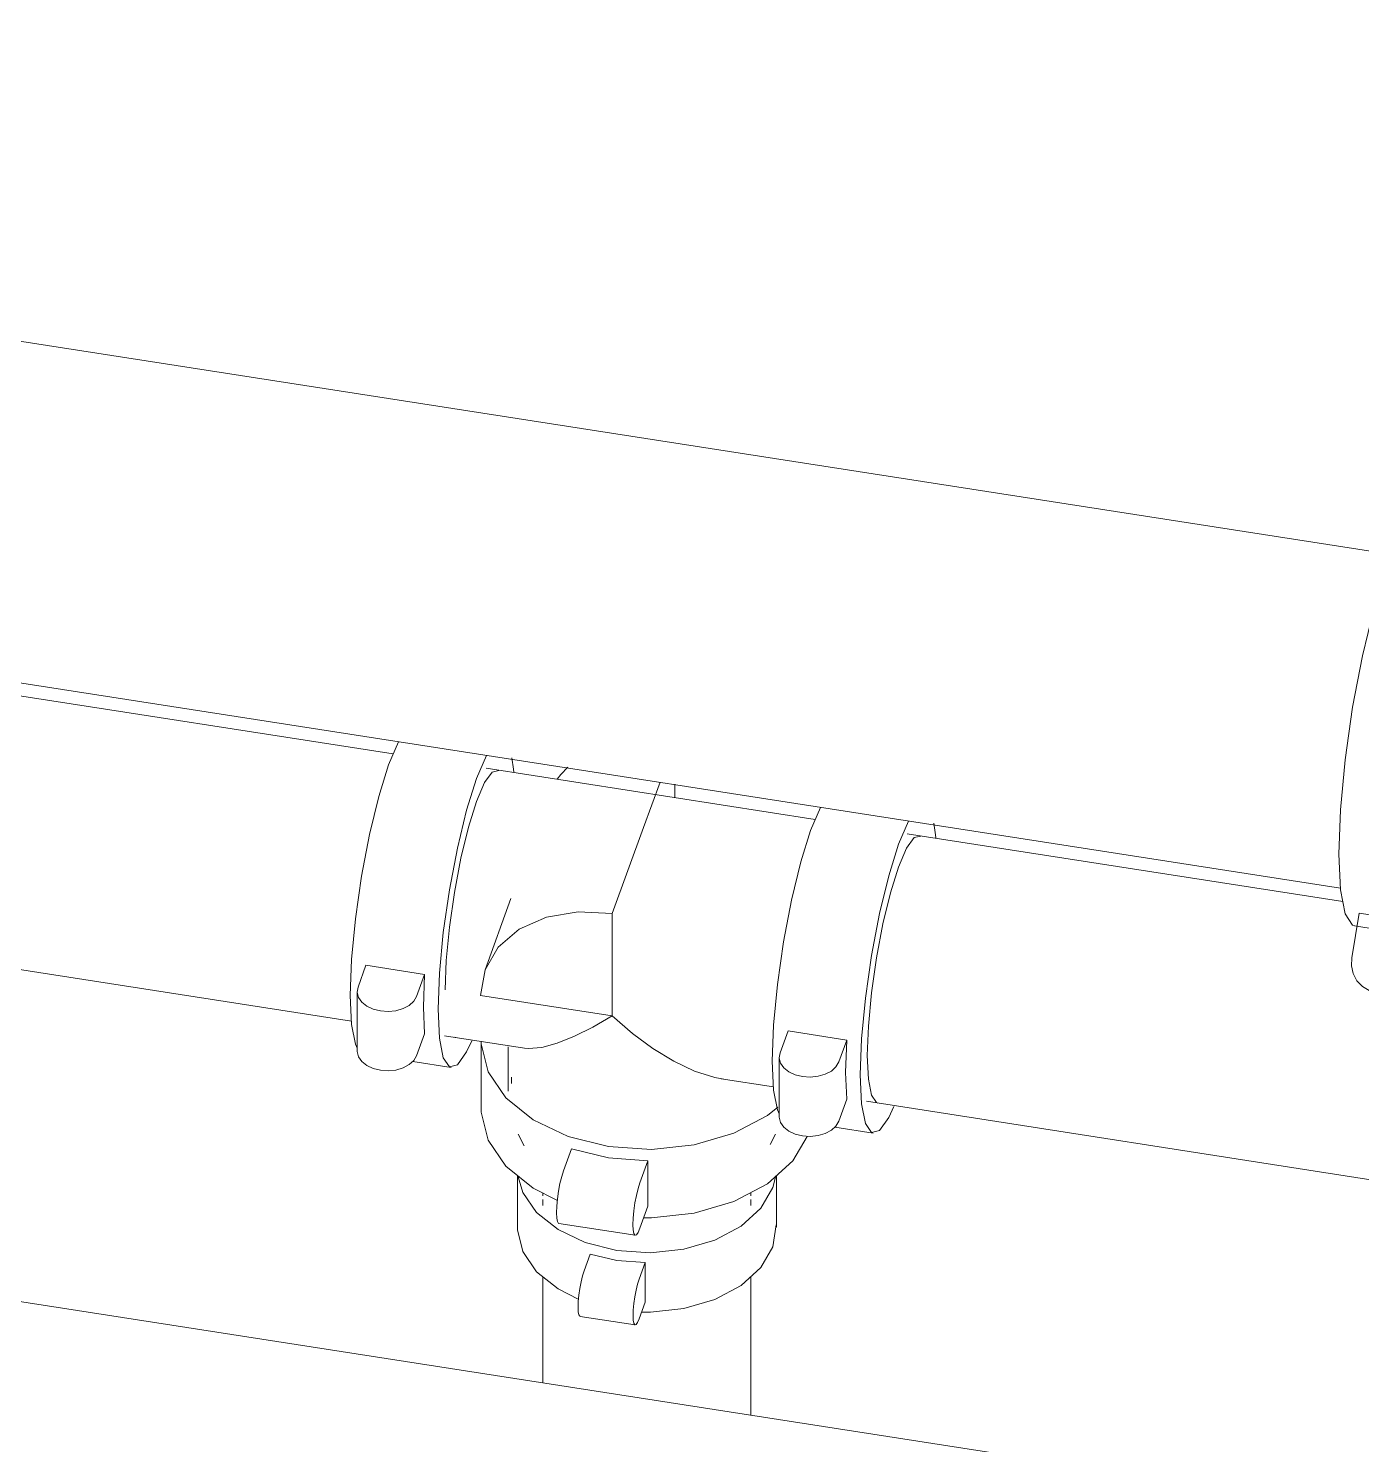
# Model space of a CAD drawing. Header units: metres. Extents: x 63 to 378, y -27 to 78.
# Drawn here: x 199.473 to 200.552, y 74.337 to 75.483 of the extents above; entities that cross this region are included whole.
import ezdxf

# ---------------------------------------------------------------- set-up
doc = ezdxf.new("R2010")
doc.units = ezdxf.units.M
doc.layers.add('P-PIPE', color=7, linetype='Continuous', lineweight=18)

# ---------------------------------------------------------------- blocks, each defined once
blk = doc.blocks.new('Victaulic-IPS-Tee-Reducing Tee-No V20-25 - Standard-V165-3D TORRE')
at = {"layer": 'P-PIPE', "color": 11, "true_color": 0xff8080}
for p, q in [((20.2111, 74.8426), (19.9447, 74.8841)), ((19.911, 74.6676), (19.9757, 74.6575)), ((19.9626, 74.6587), (19.9626, 74.6227)), ((20.1349, 74.6328), (20.1773, 74.6262))]:
    blk.add_line(p, q, dxfattribs=at)
at = {"layer": 'P-PIPE', "color": 11, "lineweight": 9, "true_color": 0xff8080}
for p, q in [((20.0855, 74.8729), (20.0721, 74.8362)), ((20.0974, 74.8711), (20.0974, 74.8601)), ((20.0468, 74.7664), (20.0721, 74.8362)), ((19.9648, 74.7787), (19.9439, 74.7209)), ((20.0468, 74.6836), (20.0468, 74.7664)), ((19.9439, 74.7209), (19.9403, 74.7002)), ((19.9403, 74.7002), (20.0468, 74.6836))]:
    blk.add_line(p, q, dxfattribs=at)
for points in [[(20.0022, 74.8751, 0), (20.0051, 74.8789, 0), (20.0109, 74.8849, 0)], [(20.0468, 74.7664, 0), (20.0193, 74.7678, 0), (19.9935, 74.7636, 0), (19.9715, 74.7539, 0), (19.9545, 74.7393, 0), (19.9439, 74.721, 0)]]:
    blk.add_polyline3d(points, dxfattribs=at)
at = {"layer": 'P-PIPE', "color": 11, "true_color": 0xff8080}
for points in [[(19.9757, 74.6575, 0), (19.9788, 74.6572, 0), (19.9897, 74.6581, 0), (20.0023, 74.6615, 0), (20.0163, 74.6671, 0), (20.0312, 74.6745, 0), (20.0468, 74.6836, 0)], [(20.0468, 74.6836, 0), (20.0631, 74.6695, 0), (20.0797, 74.6572, 0), (20.0965, 74.6469, 0), (20.1133, 74.6389, 0), (20.1298, 74.6337, 0), (20.1371, 74.6325, 0)]]:
    blk.add_polyline3d(points, dxfattribs=at)
blk = doc.blocks.new('Victaulic-IPS-Rigid Coupling Style 07-W07-107 - Standard-V167-3D TORRE')
at = {"layer": 'P-PIPE', "color": 11, "true_color": 0xff8080}
for p, q in [((19.8658, 74.8868), (19.8738, 74.9055)), ((19.945, 74.8944), (19.937, 74.8758)), ((19.8475, 74.7246), (19.8411, 74.7068)), ((19.895, 74.7172), (19.8475, 74.7246)), ((19.8885, 74.6994), (19.895, 74.7172)), ((19.8404, 74.7031), (19.8404, 74.6551)), ((19.895, 74.6692), (19.8885, 74.6514)), ((19.9201, 74.6662), (19.9191, 74.6665)), ((19.8854, 74.6467), (19.9164, 74.6419))]:
    blk.add_line(p, q, dxfattribs=at)
for points in [[(19.9671, 74.8808, 0), (19.9669, 74.8832, 0), (19.9655, 74.8926, 0)], [(19.8403, 74.6575, 0), (19.839, 74.6608, 0), (19.8359, 74.6767, 0), (19.8348, 74.7, 0), (19.8359, 74.7292, 0), (19.839, 74.7621, 0), (19.8439, 74.7967, 0), (19.8503, 74.8305, 0), (19.8578, 74.8613, 0), (19.8658, 74.8868, 0)], [(19.937, 74.8572, 0), (19.9435, 74.8724, 0), (19.9496, 74.881, 0), (19.9549, 74.8823, 0)], [(19.937, 74.8758, 0), (19.9289, 74.8502, 0), (19.9215, 74.8195, 0), (19.9151, 74.7857, 0), (19.9101, 74.7511, 0), (19.907, 74.7181, 0), (19.906, 74.689, 0), (19.907, 74.6656, 0), (19.9101, 74.6497, 0), (19.9151, 74.6423, 0), (19.9215, 74.6439, 0), (19.9289, 74.6544, 0), (19.9331, 74.6633, 0)], [(19.9117, 74.7046, 0), (19.9125, 74.7284, 0), (19.915, 74.7554, 0), (19.9191, 74.7836, 0), (19.9243, 74.8112, 0), (19.9304, 74.8363, 0), (19.937, 74.8572, 0)], [(19.895, 74.6692, 0), (19.8941, 74.6908, 0), (19.895, 74.7172, 0)], [(19.8411, 74.7068, 0), (19.8404, 74.7027, 0), (19.8415, 74.6985, 0), (19.8441, 74.6947, 0), (19.8481, 74.6915, 0), (19.8532, 74.6891, 0), (19.8592, 74.6876, 0), (19.8655, 74.6872, 0), (19.8718, 74.6878, 0), (19.8776, 74.6895, 0), (19.8825, 74.6921, 0), (19.8863, 74.6955, 0), (19.8885, 74.6994, 0)], [(19.8885, 74.6514, 0), (19.8863, 74.6475, 0), (19.8825, 74.6442, 0), (19.8776, 74.6415, 0), (19.8718, 74.6398, 0), (19.8655, 74.6392, 0), (19.8592, 74.6396, 0), (19.8532, 74.6411, 0), (19.8481, 74.6435, 0), (19.8441, 74.6467, 0), (19.8415, 74.6505, 0), (19.8404, 74.6547, 0)]]:
    blk.add_polyline3d(points, dxfattribs=at)
blk = doc.blocks.new('Victaulic-IPS-Rigid Coupling Style 07-W07-107 - Standard-V169-3D TORRE')
at = {"layer": 'P-PIPE', "color": 11, "true_color": 0xff8080}
for p, q in [((19.9407, 74.6622), (19.9407, 74.6081)), ((20.0074, 74.5582), (20.0138, 74.576)), ((20.0756, 74.5664), (20.0691, 74.5486)), ((20.0756, 74.5295), (20.0756, 74.5664)), ((20.0691, 74.5117), (20.0756, 74.5295)), ((20.0036, 74.5157), (20.0654, 74.5061))]:
    blk.add_line(p, q, dxfattribs=at)
for points in [[(19.9407, 74.6631, 0), (19.9407, 74.6609, 0), (19.9463, 74.6383, 0), (19.9606, 74.6173, 0), (19.9827, 74.5996, 0), (20.0111, 74.5861, 0), (20.0438, 74.578, 0), (20.0786, 74.5756, 0), (20.1132, 74.5793, 0), (20.1452, 74.5886, 0), (20.1723, 74.6031, 0), (20.1809, 74.6097, 0)], [(20.0019, 74.5344, 0), (19.9827, 74.5443, 0), (19.9606, 74.5621, 0), (19.9463, 74.583, 0), (19.9407, 74.6056, 0), (19.9407, 74.6081, 0)], [(20.2046, 74.5861, 0), (20.1928, 74.5664, 0), (20.1723, 74.5478, 0), (20.1452, 74.5334, 0), (20.1132, 74.524, 0), (20.0786, 74.5203, 0), (20.0724, 74.5203, 0)], [(20.0756, 74.5664, 0), (20.0438, 74.5688, 0), (20.0138, 74.576, 0)], [(20.0034, 74.5157, 0), (20.0025, 74.5171, 0), (20.0019, 74.52, 0), (20.0017, 74.5242, 0), (20.0019, 74.5295, 0), (20.0025, 74.5355, 0), (20.0034, 74.5418, 0), (20.0045, 74.5479, 0), (20.0059, 74.5535, 0), (20.0074, 74.5582, 0)], [(20.0691, 74.5486, 0), (20.0677, 74.5439, 0), (20.0663, 74.5383, 0), (20.0652, 74.5322, 0), (20.0643, 74.5259, 0), (20.0637, 74.5199, 0), (20.0635, 74.5146, 0), (20.0637, 74.5104, 0), (20.0643, 74.5075, 0), (20.0652, 74.5061, 0), (20.0663, 74.5064, 0), (20.0677, 74.5083, 0), (20.0691, 74.5117, 0)]]:
    blk.add_polyline3d(points, dxfattribs=at)
blk = doc.blocks.new('Victaulic-IPS-Reducer No 50-51 - AC-V170-3D TORRE')
at = {"layer": 'P-PIPE', "color": 11, "true_color": 0xff8080}
for p, q in [((19.9653, 74.6339), (19.9653, 74.6289)), ((19.9708, 74.588), (19.9756, 74.5785)), ((20.1745, 74.5795), (20.1788, 74.588)), ((19.9907, 74.5405), (19.9907, 74.5379)), ((20.1589, 74.5379), (20.1589, 74.5407))]:
    blk.add_line(p, q, dxfattribs=at)
blk = doc.blocks.new('Victaulic-IPS-Rigid Coupling Style 07-W07-107 - Standard-V171-3D TORRE')
at = {"layer": 'P-PIPE', "color": 11, "true_color": 0xff8080}
for p, q in [((19.97, 74.5545), (19.97, 74.5125)), ((20.1767, 74.5446), (20.179, 74.5532)), ((20.1796, 74.5125), (20.1796, 74.5544)), ((20.1795, 74.5145), (20.1767, 74.4966)), ((20.0241, 74.4773), (20.0289, 74.4908)), ((20.0734, 74.4839), (20.0686, 74.4704)), ((20.0734, 74.4519), (20.0734, 74.4839)), ((20.0686, 74.4384), (20.0734, 74.4519)), ((20.0208, 74.4404), (20.0653, 74.4335))]:
    blk.add_line(p, q, dxfattribs=at)
for points in [[(19.9706, 74.5534, 0), (19.9744, 74.5408, 0), (19.9856, 74.5245, 0), (20.0029, 74.5106, 0), (20.025, 74.5001, 0), (20.0506, 74.4937, 0), (20.0778, 74.4919, 0), (20.1048, 74.4947, 0), (20.1298, 74.5021, 0), (20.151, 74.5134, 0), (20.167, 74.5279, 0), (20.1767, 74.5446, 0)], [(20.0192, 74.4543, 0), (20.0029, 74.4626, 0), (19.9856, 74.4765, 0), (19.9744, 74.4928, 0), (19.9701, 74.5105, 0), (19.97, 74.5125, 0)], [(20.0734, 74.4839, 0), (20.0506, 74.4857, 0), (20.0289, 74.4908, 0)], [(20.1767, 74.4966, 0), (20.167, 74.4799, 0), (20.151, 74.4654, 0), (20.1298, 74.4541, 0), (20.1048, 74.4468, 0), (20.0778, 74.4439, 0), (20.0707, 74.4439, 0)], [(20.0206, 74.4405, 0), (20.0198, 74.4417, 0), (20.0193, 74.4442, 0), (20.0192, 74.4479, 0), (20.0193, 74.4525, 0), (20.0198, 74.4577, 0), (20.0206, 74.4631, 0), (20.0216, 74.4685, 0), (20.0228, 74.4733, 0), (20.0241, 74.4773, 0)], [(20.0686, 74.4704, 0), (20.0673, 74.4664, 0), (20.0661, 74.4615, 0), (20.0651, 74.4562, 0), (20.0643, 74.4508, 0), (20.0638, 74.4455, 0), (20.0637, 74.4409, 0), (20.0638, 74.4373, 0), (20.0643, 74.4348, 0), (20.0651, 74.4336, 0), (20.0661, 74.4338, 0), (20.0673, 74.4355, 0), (20.0686, 74.4384, 0)]]:
    blk.add_polyline3d(points, dxfattribs=at)
blk = doc.blocks.new('Victaulic-IPS-Rigid Coupling Style 07-W07-107 - Standard-V243-3D TORRE')
at = {"layer": 'P-PIPE', "color": 11, "true_color": 0xff8080}
for p, q in [((20.2073, 74.8337), (20.2153, 74.8524)), ((20.2865, 74.8413), (20.2785, 74.8227)), ((20.2911, 74.8279), (20.2964, 74.8292)), ((20.2719, 74.7832), (20.2785, 74.8041)), ((20.2658, 74.7581), (20.2719, 74.7832)), ((20.2606, 74.7305), (20.2658, 74.7581)), ((20.2566, 74.7023), (20.2606, 74.7305)), ((20.2541, 74.6753), (20.2566, 74.7023)), ((20.2532, 74.6515), (20.2541, 74.6753)), ((20.1891, 74.6715), (20.1826, 74.6537)), ((20.2365, 74.6641), (20.1891, 74.6715)), ((20.2301, 74.6463), (20.2365, 74.6641)), ((20.2541, 74.6325), (20.2532, 74.6515)), ((20.182, 74.65), (20.182, 74.602)), ((20.2365, 74.6161), (20.2301, 74.5983)), ((20.2269, 74.5936), (20.2579, 74.5888))]:
    blk.add_line(p, q, dxfattribs=at)
for points in [[(20.3087, 74.8276, 0), (20.3084, 74.8301, 0), (20.307, 74.8395, 0)], [(20.1819, 74.6044, 0), (20.1805, 74.6077, 0), (20.1774, 74.6236, 0), (20.1763, 74.6469, 0), (20.1774, 74.6761, 0), (20.1805, 74.709, 0), (20.1854, 74.7436, 0), (20.1918, 74.7774, 0), (20.1993, 74.8082, 0), (20.2073, 74.8337, 0)], [(20.2785, 74.8227, 0), (20.2705, 74.7971, 0), (20.263, 74.7664, 0), (20.2566, 74.7326, 0), (20.2517, 74.698, 0), (20.2486, 74.665, 0), (20.2475, 74.6359, 0), (20.2486, 74.6125, 0), (20.2517, 74.5966, 0), (20.2566, 74.5892, 0), (20.263, 74.5908, 0), (20.2705, 74.6013, 0), (20.2747, 74.6102, 0)], [(20.2785, 74.8041, 0), (20.285, 74.8193, 0), (20.2911, 74.8279, 0)], [(20.2365, 74.6161, 0), (20.2356, 74.6377, 0), (20.2365, 74.6641, 0)], [(20.1826, 74.6537, 0), (20.182, 74.6496, 0), (20.183, 74.6454, 0), (20.1856, 74.6416, 0), (20.1896, 74.6384, 0), (20.1948, 74.636, 0), (20.2007, 74.6345, 0), (20.207, 74.634, 0), (20.2133, 74.6347, 0), (20.2191, 74.6364, 0), (20.2241, 74.639, 0), (20.2278, 74.6424, 0), (20.2301, 74.6463, 0)], [(20.2617, 74.6131, 0), (20.2606, 74.6134, 0), (20.2566, 74.6195, 0), (20.2541, 74.6325, 0)], [(20.2301, 74.5983, 0), (20.2278, 74.5944, 0), (20.2241, 74.5911, 0), (20.2191, 74.5884, 0), (20.2133, 74.5867, 0), (20.207, 74.5861, 0), (20.2007, 74.5865, 0), (20.1948, 74.588, 0), (20.1896, 74.5904, 0), (20.1856, 74.5936, 0), (20.183, 74.5974, 0), (20.182, 74.6016, 0)]]:
    blk.add_polyline3d(points, dxfattribs=at)
blk = doc.blocks.new('Victaulic-IPS-Rigid Coupling Style 07-W07-107 - Standard-V247-3D TORRE')
at = {"layer": 'P-PIPE', "color": 11, "true_color": 0xff8080}
for p, q in [((20.7604, 75.1232), (20.7442, 75.1315)), ((20.7086, 75.1131), (20.7026, 75.077)), ((20.7511, 75.0694), (20.7571, 75.1056)), ((20.7733, 75.0973), (20.769, 75.0713)), ((20.7709, 75.0714), (20.6983, 75.0827)), ((20.7026, 75.077), (20.7511, 75.0694)), ((20.7456, 75.0115), (20.7536, 75.0301)), ((20.7374, 74.9854), (20.7454, 75.011)), ((20.7299, 74.9548), (20.7372, 74.9846)), ((20.7235, 74.9211), (20.7297, 74.9535)), ((20.7184, 74.8862), (20.7232, 74.9195)), ((20.6512, 74.7667), (20.6452, 74.7306)), ((20.6996, 74.7592), (20.6512, 74.7667)), ((20.6476, 74.7564), (20.6459, 74.757)), ((20.6475, 74.7564), (20.7202, 74.7451)), ((20.6936, 74.723), (20.6996, 74.7592)), ((20.7002, 74.7575), (20.6996, 74.7592)), ((20.7081, 74.747), (20.7065, 74.7475)), ((20.715, 74.7462), (20.7098, 74.7147)), ((20.6581, 74.7047), (20.6742, 74.6964))]:
    blk.add_line(p, q, dxfattribs=at)
for points in [[(20.7571, 75.1056, 0), (20.7573, 75.112, 0), (20.7559, 75.1183, 0), (20.7529, 75.124, 0), (20.7485, 75.1287, 0), (20.7431, 75.132, 0), (20.7369, 75.1338, 0), (20.7305, 75.134, 0), (20.7243, 75.1324, 0), (20.7186, 75.1293, 0), (20.7139, 75.1248, 0), (20.7105, 75.1193, 0), (20.7086, 75.1131, 0)], [(20.7592, 75.1237, 0), (20.7647, 75.1204, 0), (20.769, 75.1157, 0), (20.772, 75.11, 0), (20.7735, 75.1037, 0), (20.7733, 75.0973, 0)], [(20.6459, 74.757, 0), (20.6399, 74.7661, 0), (20.6361, 74.7857, 0), (20.6348, 74.8144, 0), (20.6361, 74.8503, 0), (20.6399, 74.8909, 0), (20.6459, 74.9334, 0), (20.6538, 74.975, 0), (20.663, 75.0129, 0), (20.6729, 75.0443, 0), (20.6828, 75.0673, 0), (20.692, 75.0802, 0), (20.6999, 75.0822, 0)], [(20.7725, 75.0709, 0), (20.7646, 75.0689, 0), (20.7554, 75.056, 0), (20.7456, 75.033, 0), (20.7357, 75.0016, 0), (20.7265, 74.9637, 0), (20.7186, 74.9221, 0), (20.7125, 74.8796, 0), (20.7087, 74.839, 0), (20.7074, 74.8031, 0), (20.7087, 74.7744, 0), (20.7125, 74.7548, 0), (20.7186, 74.7457, 0)], [(20.753, 75.0712, 0), (20.756, 75.073, 0), (20.7604, 75.0728, 0)], [(20.7827, 75.0393, 0), (20.7824, 75.0422, 0), (20.7786, 75.0618, 0), (20.7725, 75.0709, 0)], [(20.7537, 75.0304, 0), (20.7613, 75.0411, 0), (20.7679, 75.0427, 0)], [(20.7186, 74.7457, 0), (20.7265, 74.7476, 0), (20.7357, 74.7605, 0), (20.7387, 74.7666, 0)], [(20.7065, 74.7475, 0), (20.7027, 74.7515, 0), (20.7006, 74.7562, 0)], [(20.6452, 74.7306, 0), (20.645, 74.7241, 0), (20.6464, 74.7178, 0), (20.6494, 74.7121, 0), (20.6538, 74.7075, 0), (20.6592, 74.7041, 0), (20.6654, 74.7023, 0), (20.6718, 74.7022, 0), (20.678, 74.7037, 0), (20.6837, 74.7068, 0), (20.6884, 74.7113, 0), (20.6918, 74.7168, 0), (20.6936, 74.723, 0)], [(20.7098, 74.7147, 0), (20.7079, 74.7085, 0), (20.7045, 74.703, 0), (20.6999, 74.6985, 0), (20.6942, 74.6954, 0), (20.6879, 74.6938, 0), (20.6815, 74.694, 0), (20.6754, 74.6958, 0)]]:
    blk.add_polyline3d(points, dxfattribs=at)

msp = doc.modelspace()

# ---------------------------------------------------------------- linework, layer by layer
at = {"layer": 'P-PIPE', "color": 11, "true_color": 0xff8080}
for p, q in [((200.5766, 75.0569), (197.8359, 75.4829)), ((197.8378, 75.2063), (200.5343, 74.7871)), ((199.7679, 74.8957), (199.2114, 74.9823)), ((200.5362, 74.7763), (200.1838, 74.8311)), ((199.1777, 74.7658), (199.7341, 74.6793)), ((200.1509, 74.6145), (200.6406, 74.5383)), ((199.889, 74.535), (199.889, 74.5302)), ((200.0573, 74.5302), (200.0573, 74.535)), ((199.889, 74.4724), (199.889, 74.3865)), ((200.0573, 74.3603), (200.0573, 74.4726))]:
    msp.add_line(p, q, dxfattribs=at)
at = {"layer": 'P-PIPE', "color": 1, "true_color": 0xff0000}
msp.add_line((201.1645, 74.1884), (198.6287, 74.5826), dxfattribs=at)

# ---------------------------------------------------------------- block references
at = {"layer": 'P-PIPE', "color": 11, "true_color": 0xff8080}
for name in ['Victaulic-IPS-Rigid Coupling Style 07-W07-107 - Standard-V247-3D TORRE', 'Victaulic-IPS-Rigid Coupling Style 07-W07-107 - Standard-V167-3D TORRE', 'Victaulic-IPS-Tee-Reducing Tee-No V20-25 - Standard-V165-3D TORRE', 'Victaulic-IPS-Rigid Coupling Style 07-W07-107 - Standard-V243-3D TORRE', 'Victaulic-IPS-Rigid Coupling Style 07-W07-107 - Standard-V169-3D TORRE', 'Victaulic-IPS-Reducer No 50-51 - AC-V170-3D TORRE', 'Victaulic-IPS-Rigid Coupling Style 07-W07-107 - Standard-V171-3D TORRE']:
    msp.add_blockref(name, (179.8983, 0), dxfattribs=at)

doc.saveas('drawing.dxf')
